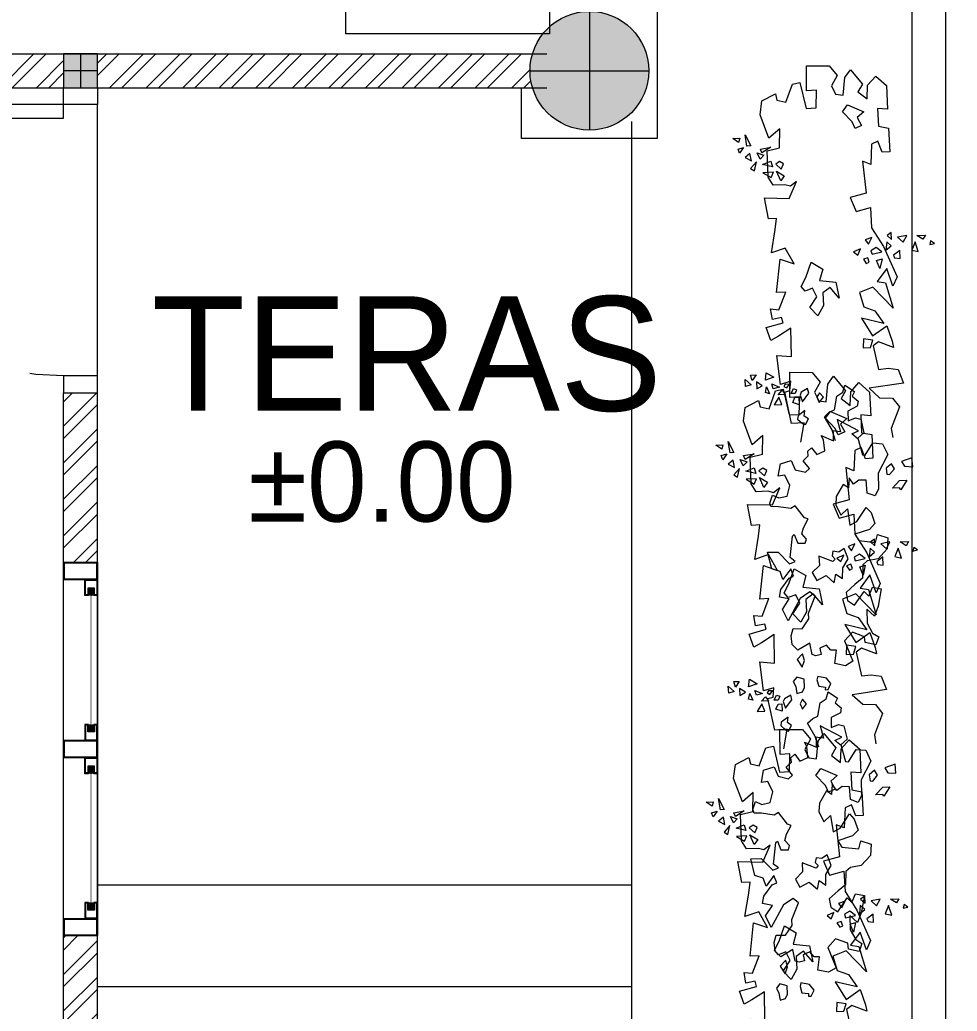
# Model space of a CAD drawing. Header units: millimetres. Extents: x -667 to -468, y -723 to -475.
# Drawn here: x -530.825 to -528.062, y -674.576 to -671.653 of the extents above; entities that cross this region are included whole.
import ezdxf

# ---------------------------------------------------------------- set-up
doc = ezdxf.new("R2010")
doc.units = ezdxf.units.MM
doc.linetypes.add('HIDDEN', pattern=[0.375, 0.25, -0.125])
doc.layers.get('0').update_dxf_attribs({"lineweight": 9})
for name, color, linetype, lineweight in [('BLOCK', 231, 'Continuous', 5), ('COLUMN', 11, 'Continuous', 9), ('dinding', 36, 'Continuous', 9), ('DOOR', 6, 'Continuous', 5), ('Furniture', 172, 'Continuous', 0), ('HIDDEN', 9, 'HIDDEN', 5), ('NOTASI', 250, 'Continuous', 5), ('pintu', 6, 'Continuous', 5), ('TEXT', 26, 'Continuous', 5)]:
    doc.layers.add(name, color=color, linetype=linetype, lineweight=lineweight)
doc.layers.add('LANDSCAPE', color=7, linetype='Continuous', lineweight=9, true_color=0x002409)
doc.styles.get("Standard").update_dxf_attribs({"font": 'arial.ttf'})
pattern_1 = [(45, (113.00251, -159.11501), (-0.053881537, 0.053881537), []), (45, (113.038434, -159.11501), (-0.053881537, 0.053881537), [])]

# ---------------------------------------------------------------- blocks, each defined once
blk = doc.blocks.new('32')
at = {"layer": 'NOTASI'}
h = blk.add_hatch(color=256, dxfattribs=at)
h.paths.add_polyline_path([(2106.8221, 191.4695), (2106.7721, 191.4695), (2106.7721, 191.4195), (2106.8221, 191.4195)])
h.paths.add_polyline_path([(2106.8721, 191.4695), (2106.8221, 191.4695), (2106.8221, 191.4195), (2106.8721, 191.4195)])
h.paths.add_polyline_path([(2106.8721, 191.4195), (2106.8221, 191.4195), (2106.8221, 191.3695), (2106.8721, 191.3695)])
h.paths.add_polyline_path([(2106.8221, 191.4195), (2106.7721, 191.4195), (2106.7721, 191.3695), (2106.8221, 191.3695)])
at = {"layer": 'BLOCK'}
for p, q in [((2106.8221, 191.4695), (2106.8221, 191.3695)), ((2106.7721, 191.4195), (2106.8721, 191.4195))]:
    blk.add_line(p, q, dxfattribs=at)
blk.add_lwpolyline([(2106.8721, 191.4695), (2106.7721, 191.4695), (2106.7721, 191.3695), (2106.8721, 191.3695)], close=True, dxfattribs=at)
blk = doc.blocks.new('*U579')
for points in [[(80973.4, 24533.4), (81023.4, 24533.4), (81023.4, 24433.4), (80973.4, 24433.4)], [(81823.4, 24433.4), (81873.4, 24433.4), (81873.4, 24533.4), (81823.4, 24533.4)], [(81823.4, 24433.4), (81823.4, 23633.4), (81783.4, 23633.4), (81783.4, 24433.4)]]:
    blk.add_lwpolyline(points, close=True)
at = {"layer": 'HIDDEN'}
blk.add_arc((81823.4, 24433.4), 800, 180, 270, dxfattribs=at)
blk = doc.blocks.new('SEMAK')
at = {"layer": 'LANDSCAPE', "lineweight": 5}
for p, q in [((489.1637, 51.8539), (489.1681, 51.8928)), ((489.1681, 51.8928), (489.1987, 51.8848)), ((489.1987, 51.8848), (489.2107, 51.8621)), ((489.3244, 51.8801), (489.3394, 51.8793)), ((489.326, 51.8656), (489.3244, 51.8801)), ((489.3394, 51.8793), (489.3569, 51.848)), ((489.1515, 51.826), (489.1637, 51.8539)), ((489.1726, 51.8034), (489.1515, 51.826)), ((489.2113, 51.817), (489.1726, 51.8034)), ((489.2107, 51.8621), (489.2113, 51.817)), ((489.281, 51.8239), (489.2891, 51.8589)), ((489.2865, 51.8048), (489.281, 51.8239)), ((489.2891, 51.8589), (489.326, 51.8656)), ((489.3569, 51.848), (489.3339, 51.8163)), ((489.3339, 51.8163), (489.2865, 51.8048)), ((489.1786, 51.7071), (489.2037, 51.7504)), ((489.2037, 51.7504), (489.2187, 51.7138)), ((489.2187, 51.7138), (489.2109, 51.6773)), ((489.4406, 51.7543), (489.3831, 51.7393)), ((489.3831, 51.7393), (489.3961, 51.6673)), ((489.4831, 51.7318), (489.4406, 51.7543)), ((489.4431, 51.6193), (489.4831, 51.7318)), ((489.1856, 51.6563), (489.1559, 51.6245)), ((489.2109, 51.6773), (489.1786, 51.7071)), ((489.2529, 51.6208), (489.1856, 51.6563)), ((489.2621, 51.6843), (489.2529, 51.6208)), ((489.2826, 51.6915), (489.2621, 51.6843)), ((489.3124, 51.686), (489.2826, 51.6915)), ((489.3069, 51.6525), (489.3124, 51.686)), ((489.3664, 51.6655), (489.3441, 51.6375)), ((489.3961, 51.6673), (489.3664, 51.6655)), ((489.1559, 51.6245), (489.1524, 51.5763)), ((489.3441, 51.6375), (489.3069, 51.6525)), ((489.4881, 51.5743), (489.4431, 51.6193)), ((489.5531, 51.6018), (489.4881, 51.5743)), ((489.5556, 51.6343), (489.5531, 51.6018)), ((489.6131, 51.6493), (489.5556, 51.6343)), ((489.5981, 51.5843), (489.6306, 51.6068)), ((489.6306, 51.6068), (489.6131, 51.6493)), ((489.1524, 51.5763), (489.1654, 51.537)), ((489.5706, 51.5293), (489.5981, 51.5843)), ((489.1406, 51.4943), (489.1131, 51.4293)), ((489.2131, 51.3743), (489.1406, 51.4943)), ((489.1654, 51.537), (489.2156, 51.5408)), ((489.2156, 51.5408), (489.2546, 51.4885)), ((489.5731, 51.4518), (489.5706, 51.5293)), ((489.2546, 51.4885), (489.2546, 51.457)), ((489.2546, 51.457), (489.2956, 51.3668)), ((489.6131, 51.4918), (489.5731, 51.4518)), ((489.6356, 51.4393), (489.6131, 51.4918)), ((489.6574, 51.346), (489.6356, 51.4393)), ((489.1131, 51.4293), (489.1531, 51.3743)), ((489.4649, 51.3545), (489.4706, 51.3993)), ((489.4706, 51.3993), (489.5081, 51.4268)), ((489.5081, 51.4268), (489.5631, 51.3543)), ((489.1531, 51.3743), (489.1006, 51.3618)), ((489.1006, 51.3618), (489.1099, 51.321)), ((489.2681, 51.3418), (489.2131, 51.3743)), ((489.2956, 51.3668), (489.2681, 51.3418)), ((489.5154, 51.3138), (489.4649, 51.3545)), ((489.5631, 51.3543), (489.5874, 51.381)), ((489.5874, 51.381), (489.6099, 51.3335)), ((489.6099, 51.3335), (489.6574, 51.346)), ((489.1099, 51.321), (489.1581, 51.2618)), ((489.2864, 51.2373), (489.3086, 51.282)), ((489.3086, 51.282), (489.3609, 51.2578)), ((489.3609, 51.2578), (489.4036, 51.2988)), ((489.4036, 51.2988), (489.4149, 51.2523)), ((489.4149, 51.2523), (489.4501, 51.2783)), ((489.4501, 51.2783), (489.4539, 51.2205)), ((489.5581, 51.282), (489.5154, 51.3138)), ((489.5636, 51.2095), (489.5581, 51.282)), ((489.1109, 51.2223), (489.0664, 51.2055)), ((489.1239, 51.267), (489.1109, 51.2223)), ((489.1699, 51.211), (489.1239, 51.267)), ((489.1581, 51.2618), (489.1831, 51.2518)), ((489.1831, 51.2518), (489.1699, 51.211)), ((489.3271, 51.2), (489.2864, 51.2373)), ((489.0664, 51.2055), (489.0479, 51.1135)), ((489.1056, 51.1155), (489.1651, 51.1823)), ((489.1651, 51.1823), (489.1966, 51.1713)), ((489.1966, 51.1713), (489.1706, 51.1488)), ((489.3271, 51.1498), (489.3271, 51.2)), ((489.4016, 51.1833), (489.3271, 51.1498)), ((489.3989, 51.152), (489.4149, 51.1703)), ((489.4149, 51.1703), (489.4016, 51.1833)), ((489.4539, 51.2205), (489.4854, 51.1723)), ((489.4854, 51.1723), (489.4669, 51.1145)), ((489.5896, 51.189), (489.5636, 51.2095)), ((489.6494, 51.1815), (489.5896, 51.189)), ((489.7014, 51.1293), (489.6494, 51.1815)), ((489.0479, 51.1135), (489.1056, 51.1155)), ((489.1706, 51.1488), (489.1894, 51.0325)), ((489.4049, 51.127), (489.3989, 51.152)), ((489.4359, 51.133), (489.4049, 51.127)), ((489.4669, 51.1145), (489.4359, 51.133)), ((489.7089, 51.068), (489.7014, 51.1293)), ((489.1989, 51.025), (489.2156, 51.0735)), ((489.2156, 51.0735), (489.2564, 51.0755)), ((489.2564, 51.0755), (489.2639, 51.053)), ((489.5284, 51.04), (489.5489, 51.0755)), ((489.5489, 51.0755), (489.6399, 51.0903)), ((489.6399, 51.0903), (489.6531, 51.0475)), ((489.6531, 51.0475), (489.7089, 51.068)), ((489.1894, 51.0325), (489.1989, 51.025)), ((489.2639, 51.053), (489.2396, 51.0233)), ((489.2396, 51.0233), (489.2509, 50.9898)), ((489.6101, 51.0178), (489.5284, 51.04)), ((489.6419, 50.9878), (489.6101, 51.0178)), ((489.2509, 50.9898), (489.2789, 50.9433)), ((489.4959, 50.9), (489.5046, 50.9895)), ((489.5046, 50.9895), (489.5439, 50.971)), ((489.5439, 50.971), (489.5991, 50.8968)), ((489.6234, 50.9265), (489.6419, 50.9878)), ((489.2584, 50.9358), (489.2119, 50.8688)), ((489.2789, 50.9433), (489.2584, 50.9358)), ((489.4336, 50.8745), (489.4576, 50.9328)), ((489.4576, 50.9328), (489.4959, 50.9)), ((489.5991, 50.8968), (489.6234, 50.9265)), ((489.0796, 50.865), (489.0741, 50.8463)), ((489.0741, 50.8463), (489.0909, 50.8035)), ((489.1206, 50.8688), (489.0796, 50.865)), ((489.1876, 50.8818), (489.1206, 50.8688)), ((489.2119, 50.8688), (489.1876, 50.8818)), ((489.4386, 50.8295), (489.4336, 50.8745)), ((489.0909, 50.8035), (489.1244, 50.8203)), ((489.1244, 50.8203), (489.1709, 50.813)), ((489.1709, 50.813), (489.1876, 50.7553)), ((489.4801, 50.7653), (489.4386, 50.8295)), ((489.6081, 50.8193), (489.6066, 50.7485)), ((489.6506, 50.8368), (489.6081, 50.8193)), ((489.6706, 50.7993), (489.6506, 50.8368)), ((489.6731, 50.7143), (489.6706, 50.7993)), ((489.7864, 50.7995), (489.7471, 50.7995)), ((489.7471, 50.7995), (489.7881, 50.7603)), ((489.7919, 50.8105), (489.7864, 50.7995)), ((489.8274, 50.7603), (489.7919, 50.8105)), ((489.1876, 50.7553), (489.1634, 50.6975)), ((489.5076, 50.7853), (489.4801, 50.7653)), ((489.5141, 50.731), (489.5076, 50.7853)), ((489.5366, 50.766), (489.5141, 50.731)), ((489.5666, 50.746), (489.5366, 50.766)), ((489.6066, 50.7485), (489.5666, 50.746)), ((489.7881, 50.7603), (489.8274, 50.7603)), ((489.1281, 50.7013), (489.1429, 50.6343)), ((489.1634, 50.6975), (489.1281, 50.7013)), ((489.2211, 50.6715), (489.2769, 50.6883)), ((489.2769, 50.6883), (489.2994, 50.6695)), ((489.7306, 50.6143), (489.6731, 50.7143)), ((489.7186, 50.6883), (489.7206, 50.7218)), ((489.7484, 50.666), (489.7186, 50.6883)), ((489.7206, 50.7218), (489.7354, 50.7238)), ((489.7354, 50.7238), (489.7634, 50.694)), ((489.7634, 50.694), (489.7484, 50.666)), ((489.8049, 50.656), (489.8194, 50.6835)), ((489.8194, 50.6835), (489.8644, 50.6885)), ((489.8644, 50.6885), (489.8619, 50.6385)), ((489.1429, 50.6343), (489.2024, 50.6193)), ((489.2024, 50.6193), (489.2211, 50.6715)), ((489.2994, 50.6695), (489.2676, 50.6248)), ((489.8619, 50.6385), (489.8049, 50.656)), ((489.2676, 50.6248), (489.2974, 50.5988)), ((489.2974, 50.5988), (489.2956, 50.5745)), ((489.2956, 50.5745), (489.3179, 50.556)), ((489.3179, 50.556), (489.3441, 50.595)), ((489.3441, 50.595), (489.3886, 50.5765)), ((489.3886, 50.5765), (489.3849, 50.517)), ((489.5719, 50.5175), (489.5931, 50.6093)), ((489.5931, 50.6093), (489.6081, 50.6118)), ((489.6081, 50.6118), (489.6531, 50.5468)), ((489.7056, 50.5543), (489.7306, 50.6143)), ((489.2606, 50.5228), (489.2836, 50.4173)), ((489.3739, 50.4928), (489.4389, 50.5243)), ((489.4339, 50.4693), (489.4489, 50.5228)), ((489.4389, 50.5243), (489.4409, 50.4778)), ((489.5744, 50.5228), (489.5409, 50.4923)), ((489.6074, 50.489), (489.5719, 50.5175)), ((489.6531, 50.5468), (489.7056, 50.5543)), ((489.7576, 50.4728), (489.7626, 50.5228)), ((489.3849, 50.517), (489.3739, 50.4928)), ((489.4409, 50.4778), (489.3961, 50.3903)), ((489.4794, 50.4768), (489.4339, 50.4693)), ((489.4644, 50.4083), (489.4794, 50.4768)), ((489.5789, 50.4768), (489.4644, 50.4083)), ((489.5409, 50.4923), (489.5789, 50.4768)), ((489.5934, 50.4145), (489.6074, 50.489)), ((489.8076, 50.3578), (489.7576, 50.4728)), ((489.2156, 50.4188), (489.1866, 50.2448)), ((489.2836, 50.4173), (489.2156, 50.4188)), ((489.2491, 50.396), (489.2751, 50.422)), ((489.2751, 50.422), (489.2901, 50.4275)), ((489.2901, 50.4275), (489.3086, 50.3978)), ((489.5246, 50.42), (489.5654, 50.4053)), ((489.5264, 50.366), (489.5246, 50.42)), ((489.5654, 50.4053), (489.5934, 50.4145)), ((489.2529, 50.3773), (489.2491, 50.396)), ((489.2919, 50.3513), (489.2529, 50.3773)), ((489.3086, 50.3978), (489.2864, 50.381)), ((489.2864, 50.381), (489.2919, 50.3513)), ((489.3961, 50.3903), (489.4259, 50.366)), ((489.4259, 50.366), (489.4539, 50.355)), ((489.5786, 50.342), (489.5264, 50.366)), ((489.7726, 50.3078), (489.8076, 50.3578)), ((489.1256, 50.3123), (489.1666, 50.3123)), ((489.1526, 50.2713), (489.1256, 50.3123)), ((489.1666, 50.3123), (489.1526, 50.2713)), ((489.2616, 50.3183), (489.2276, 50.3048)), ((489.2276, 50.3048), (489.2411, 50.2773)), ((489.2616, 50.2773), (489.2616, 50.3183)), ((489.2696, 50.2655), (489.2806, 50.3028)), ((489.2806, 50.3028), (489.3179, 50.258)), ((489.3609, 50.2823), (489.3719, 50.312)), ((489.3719, 50.312), (489.3961, 50.2843)), ((489.4539, 50.355), (489.4706, 50.2823)), ((489.5526, 50.286), (489.5841, 50.3158)), ((489.5841, 50.3158), (489.5786, 50.342)), ((489.6476, 50.2478), (489.7026, 50.3028)), ((489.7026, 50.3028), (489.7726, 50.3078)), ((489.1041, 50.2493), (489.0811, 50.2418)), ((489.0891, 50.2113), (489.1041, 50.2493)), ((489.1506, 50.2573), (489.1736, 50.2343)), ((489.1891, 50.2573), (489.1506, 50.2573)), ((489.1736, 50.2343), (489.1891, 50.2573)), ((489.2431, 50.2563), (489.2211, 50.2543)), ((489.2211, 50.2543), (489.2356, 50.2283)), ((489.2411, 50.2773), (489.2616, 50.2773)), ((489.2521, 50.2358), (489.2431, 50.2563)), ((489.2769, 50.2508), (489.2696, 50.2655)), ((489.3124, 50.232), (489.2769, 50.2508)), ((489.3179, 50.258), (489.3124, 50.232)), ((489.3756, 50.258), (489.3609, 50.2823)), ((489.3961, 50.2843), (489.3756, 50.258)), ((489.4706, 50.2823), (489.5041, 50.2618)), ((489.5041, 50.2618), (489.5171, 50.2245)), ((489.5171, 50.2245), (489.5674, 50.2618)), ((489.5674, 50.2618), (489.5526, 50.286)), ((489.6976, 50.2428), (489.6476, 50.2478)), ((488.9746, 50.2038), (488.9746, 50.1658)), ((489.0051, 50.1963), (488.9746, 50.2038)), ((488.9746, 50.1658), (489.0051, 50.1963)), ((489.0356, 50.2193), (489.0661, 50.2038)), ((489.0356, 50.1813), (489.0356, 50.2193)), ((489.0661, 50.2038), (489.0356, 50.1813)), ((489.0811, 50.2418), (489.0891, 50.2113)), ((489.1251, 50.2233), (489.1181, 50.1963)), ((489.1181, 50.1963), (489.1591, 50.2163)), ((489.1591, 50.2163), (489.1251, 50.2233)), ((489.1651, 50.2018), (489.1536, 50.0428)), ((489.2231, 50.1873), (489.1651, 50.2018)), ((489.1841, 50.2138), (489.1991, 50.2228)), ((489.1916, 50.2023), (489.1841, 50.2138)), ((489.1866, 50.2448), (489.2156, 50.2378)), ((489.2136, 50.2043), (489.1916, 50.2023)), ((489.1991, 50.2228), (489.2136, 50.2043)), ((489.2156, 50.2378), (489.2231, 50.1873)), ((489.2356, 50.2283), (489.2521, 50.2358)), ((489.8366, 50.2293), (489.6976, 50.2428)), ((489.8116, 50.1543), (489.8366, 50.2293)), ((489.0126, 50.1733), (489.0051, 50.1428)), ((489.0051, 50.1428), (489.0356, 50.1428)), ((489.0356, 50.1428), (489.0126, 50.1733)), ((489.0846, 50.1748), (489.0916, 50.1338)), ((489.1321, 50.1613), (489.0846, 50.1748)), ((489.0916, 50.1338), (489.1321, 50.1613)), ((489.6816, 50.0168), (489.7046, 50.1473)), ((489.7046, 50.1473), (489.7566, 50.1443)), ((489.7566, 50.1443), (489.8116, 50.1543)), ((489.1536, 50.0428), (489.2336, 50.0528)), ((489.2336, 50.0528), (489.2386, 49.8978)), ((489.7916, 50.0318), (489.7116, 49.9968)), ((489.7866, 49.9968), (489.7916, 50.0318)), ((489.6261, 50.0258), (489.6661, 50.0258)), ((489.6311, 49.9758), (489.6261, 50.0258)), ((489.6811, 49.9858), (489.6311, 49.9758)), ((489.6661, 50.0258), (489.6811, 49.9858)), ((489.7116, 49.9968), (489.6816, 50.0168)), ((489.7616, 49.9128), (489.7866, 49.9968)), ((489.1251, 49.9603), (489.1036, 49.8878)), ((489.1686, 49.9388), (489.1251, 49.9603)), ((489.2386, 49.8978), (489.1686, 49.9388)), ((489.6266, 49.8628), (489.6816, 49.9628)), ((489.6816, 49.9628), (489.7616, 49.9128)), ((489.1036, 49.8878), (489.1976, 49.8663)), ((489.7466, 49.8978), (489.6266, 49.8628)), ((489.7016, 49.8278), (489.7466, 49.8978)), ((489.1401, 49.8448), (489.1331, 49.7868)), ((489.1906, 49.8373), (489.1401, 49.8448)), ((489.1976, 49.8663), (489.1906, 49.8373)), ((489.3881, 49.8378), (489.3471, 49.7903)), ((489.4221, 49.7833), (489.3881, 49.8378)), ((489.6416, 49.8028), (489.7016, 49.8278)), ((489.8016, 49.8178), (489.6966, 49.6978)), ((489.7666, 49.6778), (489.8016, 49.8178)), ((489.1331, 49.7868), (489.1786, 49.7938)), ((489.1786, 49.7938), (489.2206, 49.6998)), ((489.3471, 49.7903), (489.3881, 49.7338)), ((489.4221, 49.7143), (489.4221, 49.7833)), ((489.6216, 49.7228), (489.6416, 49.8028)), ((489.3881, 49.7338), (489.3676, 49.6863)), ((489.4631, 49.6868), (489.4221, 49.7143)), ((489.5106, 49.7483), (489.4631, 49.6868)), ((489.4971, 49.6598), (489.5106, 49.7483)), ((489.6966, 49.6978), (489.6216, 49.7228)), ((489.1706, 49.6998), (489.1996, 49.5183)), ((489.2206, 49.6998), (489.1706, 49.6998)), ((489.3266, 49.6998), (489.3061, 49.6728)), ((489.3061, 49.6728), (489.3336, 49.6253)), ((489.3676, 49.6863), (489.3266, 49.6998)), ((489.4086, 49.6463), (489.4971, 49.6598)), ((489.7216, 49.6678), (489.7666, 49.6778)), ((489.7781, 49.5988), (489.7216, 49.6678)), ((489.8066, 49.6978), (489.7781, 49.5988)), ((489.8316, 49.6478), (489.8066, 49.6978)), ((489.3336, 49.6253), (489.3676, 49.5438)), ((489.4291, 49.5848), (489.4086, 49.6463)), ((489.7406, 49.5983), (489.7251, 49.5528)), ((489.7556, 49.5448), (489.7406, 49.5983)), ((489.7666, 49.4778), (489.8316, 49.6478)), ((489.1996, 49.5183), (489.2746, 49.5483)), ((489.2746, 49.5483), (489.2301, 49.4598)), ((489.3676, 49.5438), (489.4291, 49.5848)), ((489.6531, 49.5428), (489.6676, 49.5673)), ((489.6676, 49.5673), (489.6846, 49.5598)), ((489.6846, 49.5598), (489.6771, 49.5353)), ((489.7251, 49.5528), (489.7556, 49.5448)), ((489.8186, 49.5293), (489.8236, 49.5443)), ((489.8236, 49.5443), (489.8536, 49.5493)), ((489.8536, 49.5493), (489.8536, 49.5043)), ((489.6016, 49.4988), (489.6236, 49.5183)), ((489.6406, 49.4843), (489.6016, 49.4988)), ((489.6236, 49.5183), (489.6406, 49.4843)), ((489.6771, 49.5353), (489.6531, 49.5428)), ((489.6966, 49.4978), (489.7016, 49.5178)), ((489.7266, 49.4828), (489.6966, 49.4978)), ((489.7016, 49.5178), (489.7566, 49.5078)), ((489.7566, 49.5078), (489.7266, 49.4828)), ((489.7786, 49.4998), (489.8091, 49.4768)), ((489.7861, 49.4538), (489.7786, 49.4998)), ((489.8536, 49.5043), (489.8186, 49.5293)), ((489.9196, 49.5063), (489.9546, 49.5163)), ((489.9396, 49.4613), (489.9196, 49.5063)), ((489.9546, 49.5163), (489.9396, 49.4613)), ((489.1541, 49.4818), (489.1811, 49.3553)), ((489.2301, 49.4598), (489.1541, 49.4818)), ((489.6681, 49.4378), (489.6851, 49.4623)), ((489.7046, 49.4258), (489.6681, 49.4378)), ((489.6851, 49.4623), (489.7046, 49.4258)), ((489.7066, 49.3728), (489.7666, 49.4778)), ((489.8091, 49.4768), (489.7861, 49.4538)), ((489.7896, 49.4193), (489.8126, 49.4423)), ((489.8126, 49.4423), (489.8126, 49.4043)), ((489.8461, 49.4323), (489.8751, 49.4608)), ((489.8751, 49.4608), (489.8966, 49.4248)), ((489.9836, 49.4498), (489.9516, 49.4278)), ((489.9981, 49.4278), (489.9836, 49.4498)), ((490.0196, 49.4813), (490.0446, 49.4763)), ((490.0246, 49.4613), (490.0196, 49.4813)), ((490.0446, 49.4763), (490.0246, 49.4613)), ((489.8126, 49.4043), (489.7896, 49.4193)), ((489.8966, 49.4248), (489.8461, 49.4323)), ((489.9516, 49.4278), (489.9981, 49.4278)), ((489.1811, 49.3553), (489.1911, 49.2953)), ((489.7066, 49.2628), (489.7066, 49.3728)), ((489.1461, 49.2953), (489.1311, 49.1803)), ((489.1911, 49.2953), (489.1461, 49.2953)), ((489.5981, 49.2023), (489.6271, 49.2808)), ((489.6271, 49.2808), (489.7066, 49.2628)), ((489.1311, 49.1803), (489.2661, 49.1898)), ((489.2661, 49.1898), (489.3111, 49.0988)), ((489.6866, 49.1828), (489.5981, 49.2023)), ((489.6766, 49.0068), (489.6866, 49.1828)), ((489.1811, 49.1138), (489.1561, 49.0688)), ((489.2461, 49.1138), (489.1811, 49.1138)), ((489.2761, 49.1238), (489.2461, 49.1138)), ((489.3111, 49.0988), (489.2761, 49.1238)), ((489.1296, 49.0423), (489.1726, 49.0713)), ((489.1561, 49.0688), (489.1586, 48.9238)), ((489.1726, 49.0713), (489.1871, 49.0428)), ((489.2246, 49.0918), (489.2041, 49.0373)), ((489.2041, 49.0373), (489.2451, 49.0648)), ((489.2451, 49.0648), (489.2246, 49.0918)), ((489.0636, 49.0153), (489.0841, 49.0288)), ((489.0976, 48.9813), (489.0636, 49.0153)), ((489.0841, 49.0288), (489.0976, 48.9813)), ((489.1871, 49.0428), (489.1296, 49.0423)), ((489.1836, 49.0128), (489.1301, 48.9978)), ((489.1761, 48.9823), (489.1836, 49.0128)), ((489.2016, 48.9998), (489.2306, 49.0288)), ((489.2306, 49.0288), (489.2451, 49.0003)), ((489.7196, 49.0268), (489.6766, 49.0068)), ((489.7301, 48.9168), (489.7196, 49.0268)), ((489.0366, 48.9543), (489.0706, 48.9748)), ((489.0641, 48.9338), (489.0366, 48.9543)), ((489.0706, 48.9748), (489.0641, 48.9338)), ((489.1181, 48.9683), (489.1036, 48.9323)), ((489.1396, 48.9468), (489.1181, 48.9683)), ((489.1301, 48.9978), (489.1761, 48.9823)), ((489.2236, 48.9858), (489.2016, 48.9998)), ((489.2451, 49.0003), (489.2236, 48.9858)), ((489.7861, 48.9638), (489.7656, 48.9023)), ((489.8271, 48.9638), (489.7861, 48.9638)), ((489.8271, 48.8343), (489.8271, 48.9638)), ((489.0081, 48.9293), (489.0006, 48.9063)), ((489.0006, 48.9063), (489.0311, 48.8988)), ((489.0311, 48.8988), (489.0081, 48.9293)), ((489.1036, 48.9323), (489.1396, 48.9468)), ((489.1296, 48.9338), (489.1226, 48.9123)), ((489.1226, 48.9123), (489.1801, 48.9053)), ((489.1801, 48.9053), (489.1296, 48.9343)), ((489.1586, 48.9238), (489.2266, 48.9103)), ((489.2266, 48.9103), (489.2336, 48.8083)), ((489.7656, 48.9023), (489.7301, 48.9168)), ((489.0056, 48.8708), (488.9751, 48.8478)), ((488.9751, 48.8478), (489.0131, 48.8478)), ((489.0131, 48.8478), (489.0056, 48.8708)), ((489.0501, 48.8928), (489.0431, 48.8313)), ((489.0431, 48.8313), (489.0706, 48.8928)), ((489.0706, 48.8928), (489.0501, 48.8928)), ((489.1721, 48.8563), (489.1311, 48.7253)), ((489.2336, 48.8083), (489.1721, 48.8563)), ((489.6301, 48.7903), (489.5801, 48.7318)), ((489.6446, 48.8263), (489.6301, 48.7903)), ((489.6811, 48.8118), (489.6446, 48.8263)), ((489.6596, 48.7683), (489.6811, 48.8118)), ((489.7726, 48.8208), (489.8271, 48.8343)), ((489.7726, 48.7238), (489.7726, 48.8208)), ((489.5801, 48.7318), (489.6091, 48.6958)), ((489.6091, 48.6958), (489.6961, 48.7393)), ((489.6961, 48.7393), (489.6596, 48.7683)), ((489.8271, 48.7308), (489.7726, 48.7238)), ((489.8271, 48.6013), (489.8271, 48.7308)), ((489.1311, 48.7253), (489.1446, 48.6503)), ((489.3566, 48.5613), (489.3836, 48.7033)), ((489.3836, 48.7033), (489.4381, 48.7033)), ((489.4381, 48.7033), (489.4451, 48.6078)), ((489.1446, 48.6503), (489.2196, 48.6163)), ((489.2196, 48.6163), (489.2266, 48.6503)), ((489.2266, 48.6503), (489.2746, 48.6638)), ((489.2746, 48.6638), (489.3156, 48.5683)), ((489.5271, 48.5873), (489.5476, 48.6348)), ((489.5476, 48.6348), (489.5886, 48.6418)), ((489.5886, 48.6418), (489.6021, 48.5463)), ((489.6706, 48.6283), (489.7181, 48.6693)), ((489.6976, 48.5873), (489.6706, 48.6283)), ((489.7181, 48.6693), (489.7251, 48.5943)), ((489.3156, 48.5683), (489.3566, 48.5613)), ((489.3906, 48.6078), (489.3976, 48.4713)), ((489.4451, 48.6078), (489.3906, 48.6078)), ((489.5611, 48.5328), (489.5271, 48.5873)), ((489.6361, 48.5053), (489.6976, 48.5873)), ((489.7251, 48.5943), (489.7726, 48.5468)), ((489.7726, 48.5468), (489.8271, 48.6013)), ((489.5201, 48.4783), (489.5611, 48.5328)), ((489.6021, 48.5463), (489.6361, 48.5053)), ((489.3976, 48.4713), (489.5201, 48.4783))]:
    blk.add_line(p, q, dxfattribs=at)
blk = doc.blocks.new('kolommm bulat')
at = {"layer": 'NOTASI'}
h = blk.add_hatch(color=256, dxfattribs=at)
h.paths.add_polyline_path([(-808.9141, -494.9305), (-808.9141, -495.1055), (-808.7391, -495.1055, 0.414214)])
h.paths.add_polyline_path([(-808.9141, -494.9305, 0.414214), (-809.0891, -495.1055), (-808.9141, -495.1055)])
h.paths.add_polyline_path([(-808.9141, -495.1055), (-809.0891, -495.1055, 0.414214), (-808.9141, -495.2805)])
h.paths.add_polyline_path([(-808.7391, -495.1055), (-808.9141, -495.1055), (-808.9141, -495.2805, 0.414214)])
for p, q in [((-808.9141, -494.9305), (-808.9141, -495.2805)), ((-809.0891, -495.1055), (-808.7391, -495.1055))]:
    blk.add_line(p, q)
blk.add_circle((-808.9141, -495.1055), 0.175)
blk = doc.blocks.new('FCE')
h = blk.add_hatch()
h.set_pattern_fill('ANSI31', color=30, scale=0.02, angle=-180, style=0)
h.set_pattern_definition([(45, (-1849.7851361, -2568.5427676), (-0.0017677669529, 0.0017677669529), [])])
h.paths.add_polyline_path([(-655.011, -509.7223), (-655.009, -509.7223, -0.354282), (-655.007, -509.7193), (-655.027, -509.7193), (-655.027, -509.7273), (-655.011, -509.7273)])
h.paths.add_polyline_path([(-655.027, -509.7113), (-655.027, -509.7193), (-655.007, -509.7193, -0.354282), (-655.009, -509.7163), (-655.011, -509.7163), (-655.011, -509.7113)])
h = blk.add_hatch()
h.set_pattern_fill('ANSI31', color=30, scale=0.02, angle=-180, style=0)
h.set_pattern_definition([(135, (540.1511286, -2568.5427676), (0.0017677669529, 0.0017677669529), [])])
h.paths.add_polyline_path([(-654.623, -509.7223), (-654.625, -509.7223, 0.354282), (-654.627, -509.7193), (-654.607, -509.7193), (-654.607, -509.7273), (-654.623, -509.7273)])
h.paths.add_polyline_path([(-654.607, -509.7113), (-654.607, -509.7193), (-654.627, -509.7193, 0.354282), (-654.625, -509.7163), (-654.623, -509.7163), (-654.623, -509.7113)])
h = blk.add_hatch()
h.set_pattern_fill('ANSI31', color=30, scale=0.02, angle=-180, style=0)
h.set_pattern_definition([(45, (-1849.2601361, -2568.5427676), (-0.0017677669529, 0.0017677669529), [])])
h.paths.add_polyline_path([(-654.486, -509.7223), (-654.484, -509.7223, -0.354282), (-654.482, -509.7193), (-654.502, -509.7193), (-654.502, -509.7273), (-654.486, -509.7273)])
h.paths.add_polyline_path([(-654.502, -509.7113), (-654.502, -509.7193), (-654.482, -509.7193, -0.354282), (-654.484, -509.7163), (-654.486, -509.7163), (-654.486, -509.7113)])
h = blk.add_hatch()
h.set_pattern_fill('ANSI31', color=30, scale=0.02, angle=-180, style=0)
h.set_pattern_definition([(135, (540.6761286, -2568.5427676), (0.0017677669529, 0.0017677669529), [])])
h.paths.add_polyline_path([(-654.098, -509.7223), (-654.1, -509.7223, 0.354282), (-654.102, -509.7193), (-654.082, -509.7193), (-654.082, -509.7273), (-654.098, -509.7273)])
h.paths.add_polyline_path([(-654.082, -509.7113), (-654.082, -509.7193), (-654.102, -509.7193, 0.354282), (-654.1, -509.7163), (-654.098, -509.7163), (-654.098, -509.7113)])
for points in [[(-655.0545, -509.6381), (-655.1045, -509.6381), (-655.1045, -509.7381), (-655.0545, -509.7381)], [(-655.1045, -509.6381), (-654.0045, -509.6381), (-654.0045, -509.7381), (-655.1045, -509.7381)], [(-655.0565, -509.6401), (-655.1025, -509.6401), (-655.1025, -509.7361), (-655.0565, -509.7361)], [(-654.5295, -509.6381), (-654.5795, -509.6381), (-654.5795, -509.7381), (-654.5295, -509.7381)], [(-654.5315, -509.6401), (-654.5775, -509.6401), (-654.5775, -509.7361), (-654.5315, -509.7361)], [(-654.0045, -509.6381), (-654.0545, -509.6381), (-654.0545, -509.7381), (-654.0045, -509.7381)], [(-654.0065, -509.6401), (-654.0525, -509.6401), (-654.0525, -509.7361), (-654.0065, -509.7361)], [(-655.029, -509.7093), (-655.009, -509.7093), (-655.009, -509.7026), (-655.0525, -509.7026), (-655.0525, -509.7361), (-655.009, -509.7361), (-655.009, -509.7293), (-655.029, -509.7293)], [(-654.605, -509.7093), (-654.625, -509.7093), (-654.625, -509.7026), (-654.5815, -509.7026), (-654.5815, -509.7361), (-654.625, -509.7361), (-654.625, -509.7293), (-654.605, -509.7293)], [(-654.504, -509.7093), (-654.484, -509.7093), (-654.484, -509.7026), (-654.5275, -509.7026), (-654.5275, -509.7361), (-654.484, -509.7361), (-654.484, -509.7293), (-654.504, -509.7293)], [(-654.08, -509.7093), (-654.1, -509.7093), (-654.1, -509.7026), (-654.0565, -509.7026), (-654.0565, -509.7361), (-654.1, -509.7361), (-654.1, -509.7293), (-654.08, -509.7293)]]:
    blk.add_lwpolyline(points, close=True)
for points in [[(-655.009, -509.7133), (-655.009, -509.7113), (-655.009, -509.7163), (-655.009, -509.7113), (-655.007, -509.7113), (-655.007, -509.7006), (-655.0545, -509.7006), (-655.0545, -509.7381), (-655.007, -509.7381), (-655.007, -509.7273), (-655.009, -509.7273), (-655.009, -509.7223), (-655.009, -509.7273)], [(-655.009, -509.7223), (-655.011, -509.7223), (-655.011, -509.7273), (-655.027, -509.7273), (-655.027, -509.7113), (-655.011, -509.7113), (-655.011, -509.7163), (-655.009, -509.7163)], [(-654.625, -509.7133), (-654.625, -509.7113), (-654.625, -509.7163), (-654.625, -509.7113), (-654.627, -509.7113), (-654.627, -509.7006), (-654.5795, -509.7006), (-654.5795, -509.7381), (-654.627, -509.7381), (-654.627, -509.7273), (-654.625, -509.7273), (-654.625, -509.7223), (-654.625, -509.7273)], [(-654.625, -509.7223), (-654.623, -509.7223), (-654.623, -509.7273), (-654.607, -509.7273), (-654.607, -509.7113), (-654.623, -509.7113), (-654.623, -509.7163), (-654.625, -509.7163)], [(-654.484, -509.7133), (-654.484, -509.7113), (-654.484, -509.7163), (-654.484, -509.7113), (-654.482, -509.7113), (-654.482, -509.7006), (-654.5295, -509.7006), (-654.5295, -509.7381), (-654.482, -509.7381), (-654.482, -509.7273), (-654.484, -509.7273), (-654.484, -509.7223), (-654.484, -509.7273)], [(-654.484, -509.7223), (-654.486, -509.7223), (-654.486, -509.7273), (-654.502, -509.7273), (-654.502, -509.7113), (-654.486, -509.7113), (-654.486, -509.7163), (-654.484, -509.7163)], [(-654.1, -509.7133), (-654.1, -509.7113), (-654.1, -509.7163), (-654.1, -509.7113), (-654.102, -509.7113), (-654.102, -509.7006), (-654.0545, -509.7006), (-654.0545, -509.7381), (-654.102, -509.7381), (-654.102, -509.7273), (-654.1, -509.7273), (-654.1, -509.7223), (-654.1, -509.7273)], [(-654.1, -509.7223), (-654.098, -509.7223), (-654.098, -509.7273), (-654.082, -509.7273), (-654.082, -509.7113), (-654.098, -509.7113), (-654.098, -509.7163), (-654.1, -509.7163)]]:
    blk.add_lwpolyline(points)
at = {"color": 20, "const_width": 0.002}
for points in [[(-654.623, -509.7193), (-655.011, -509.7193)], [(-654.098, -509.7193), (-654.486, -509.7193)]]:
    blk.add_lwpolyline(points, dxfattribs=at)
for centre, start, end in [((-655.0062, -509.7166), 174.6734, 252.7067), ((-655.0062, -509.7221), 107.2933, 185.3266), ((-654.6279, -509.7166), 287.2933, 5.3266), ((-654.6279, -509.7221), 354.6734, 72.7067), ((-654.4812, -509.7166), 174.6734, 252.7067), ((-654.4812, -509.7221), 107.2933, 185.3266), ((-654.1029, -509.7166), 287.2933, 5.3266), ((-654.1029, -509.7221), 354.6734, 72.7067)]:
    blk.add_arc(centre, 0.00286, start, end)

msp = doc.modelspace()

# ---------------------------------------------------------------- hatches: boundary and pattern name
at = {"layer": 'NOTASI'}
h = msp.add_hatch(dxfattribs=at)
h.set_pattern_fill('ANSI32', color=256, scale=0.008, style=0)
h.set_pattern_definition(pattern_1)
h.paths.add_polyline_path([(-534.5958, -668.9281), (-534.6958, -668.9281), (-534.6958, -670.7781), (-534.5958, -670.7781)])
h.paths.add_polyline_path([(-530.6958, -671.7531), (-534.4958, -671.7531), (-534.4958, -671.8531), (-530.6958, -671.8531)])
h.paths.add_polyline_path([(-529.3208, -671.8031, -0.072565), (-529.3135, -671.7531), (-530.5958, -671.7531), (-530.5958, -671.8531), (-529.3135, -671.8531, -0.072565)])
h.paths.add_polyline_path([(-529.0958, -670.8531), (-529.1958, -670.8531), (-529.1958, -671.6354, -0.145898), (-529.0958, -671.6354)])
h.paths.add_polyline_path([(-529.0958, -668.9708, -0.145898), (-529.1958, -668.9708), (-529.1958, -669.7531), (-529.0958, -669.7531)])
h = msp.add_hatch(dxfattribs=at)
h.set_pattern_fill('ANSI32', color=256, scale=0.008, style=0)
h.set_pattern_definition(pattern_1)
h.paths.add_polyline_path([(-530.5958, -672.7531), (-530.6958, -672.7531), (-530.6958, -673.2531), (-530.5958, -673.2531)])
h.paths.add_polyline_path([(-530.5958, -674.3531), (-530.6958, -674.3531), (-530.6958, -674.6354, -0.145898), (-530.5958, -674.6354)])

# ---------------------------------------------------------------- linework, layer by layer
msp.add_lwpolyline([(-529.0958, -671.6031), (-528.9458, -671.6031), (-528.9458, -672.0031), (-529.3458, -672.0031), (-529.3458, -671.8531)])
at = {"layer": 'dinding'}
for p, q in [((-528.0958, -664.7531), (-528.0958, -684.8531)), ((-528.1958, -664.8531), (-528.1958, -684.7531)), ((-534.4958, -671.7531), (-529.2708, -671.7531)), ((-534.4958, -671.8531), (-529.2708, -671.8531)), ((-530.5958, -672.7031), (-530.5958, -671.9031)), ((-529.0208, -674.8031), (-529.0208, -671.9531)), ((-530.6958, -674.6531), (-530.6958, -672.7531)), ((-530.5958, -674.6531), (-530.5958, -672.7531)), ((-530.5958, -674.2031), (-529.0208, -674.2031)), ((-530.5958, -674.5031), (-529.0208, -674.5031))]:
    msp.add_line(p, q, dxfattribs=at)
at = {"layer": 'Furniture'}
msp.add_lwpolyline([(-529.2635, -671.6941), (-529.8635, -671.6941), (-529.8635, -670.6042), (-529.2635, -670.6042), (-529.2635, -671.6941)], dxfattribs=at)

# ---------------------------------------------------------------- block references
at = {"layer": 'COLUMN'}
msp.add_blockref('kolommm bulat', (279.7683, -176.6976), dxfattribs=at)
at = {"layer": 'COLUMN', "rotation": 270}
msp.add_blockref('32', (-722.0653, 1435.019), dxfattribs=at)
at = {"layer": 'DOOR', "xscale": -0.0009999999999763531, "yscale": 0.0009999999999763531, "zscale": 0.0009999999999763531, "rotation": 270}
msp.add_blockref('*U579', (-555.1292, -753.7265), dxfattribs=at)
at = {"layer": 'LANDSCAPE', "xscale": -0.5397948623633152, "yscale": 0.5397948623633152, "zscale": 0.5397948623633152, "rotation": 182.9524330381508}
for p in [(-793.677, -659.2656), (-793.7267, -660.1693), (-793.7553, -661.2222)]:
    msp.add_blockref('SEMAK', p, dxfattribs=at)
at = {"layer": 'pintu', "rotation": 90.00000000000001}
msp.add_blockref('FCE', (-1040.3338, -19.2486), dxfattribs=at)

# ---------------------------------------------------------------- texts
at = {"layer": 'TEXT', "insert": (-530.4364, -672.4681), "char_height": 0.3375, "width": 1.34779, "attachment_point": 1}
msp.add_mtext('{\\fAvantGarde Bk BT|b0|i0|c0|p34;TERAS}', dxfattribs=at)
at = {"layer": 'TEXT', "lineweight": 9, "insert": (-529.7573, -673.0159), "char_height": 0.236139, "attachment_point": 5}
msp.add_mtext('{\\fIrisUPC|b0|i0|c0|p34;%%P0.00}', dxfattribs=at)

doc.saveas('drawing.dxf')
